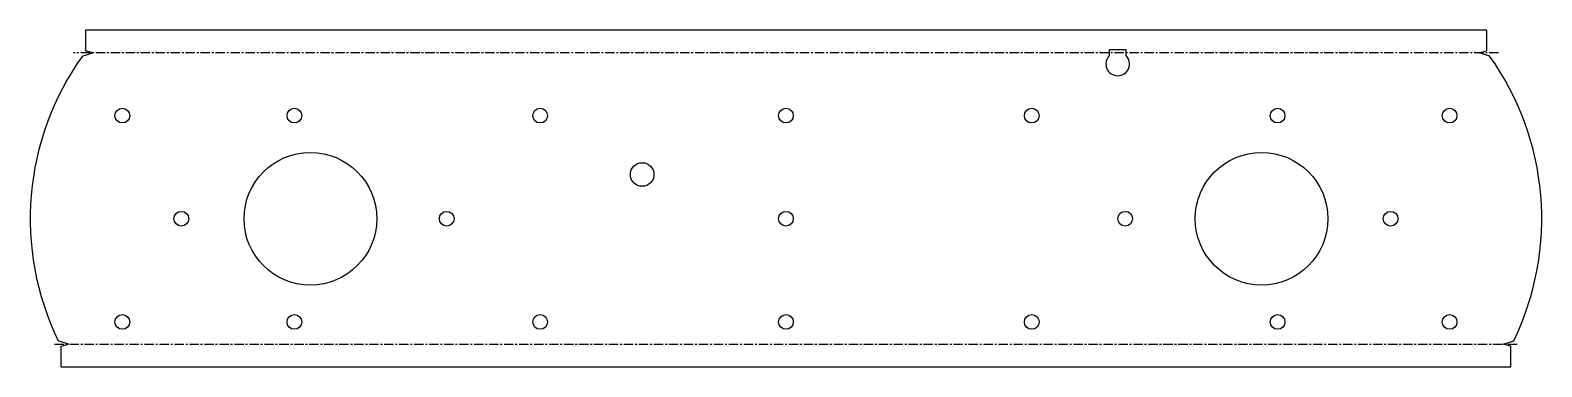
# Model space of a CAD drawing. Extents: x -67 to 1983, y 65 to 522.
import ezdxf

# ---------------------------------------------------------------- set-up
doc = ezdxf.new("R2010")
doc.units = 0
doc.linetypes.add('CENTERX2', pattern=[20.32, 12.7, -2.54, 2.54, -2.54])
doc.layers.get('0').update_dxf_attribs({"linetype": 'CONTINUOUS'})

msp = doc.modelspace()

# ---------------------------------------------------------------- linework, layer by layer
at = {"color": 7, "linetype": 'CONTINUOUS'}
for p, q in [((1907.8, 522), (7.5, 522)), ((7.5, 522), (7.5, 494.1)), ((1907.8, 522), (1907.8, 494.1)), ((-25.2, 65.3), (-25.2, 93.2)), ((1940.5, 65.3), (1940.5, 93.2)), ((-25.2, 65.3), (1940.5, 65.3))]:
    msp.add_line(p, q, dxfattribs=at)
for p, q in [((17.5, 491.1), (7.5, 494.1)), ((1396.4, 487.5), (1396.4, 495.3)), ((1418.9, 495.3), (1396.4, 495.3)), ((1418.9, 487.5), (1418.9, 495.3)), ((1897.8, 491.1), (1907.8, 494.1)), ((3.3, 486.8), (17.5, 491.1)), ((1912, 486.8), (1897.8, 491.1)), ((-15.2, 96.2), (-29.3, 100.5)), ((-25.2, 93.2), (-15.2, 96.2)), ((1930.5, 96.2), (1944.6, 100.5)), ((1940.5, 93.2), (1930.5, 96.2))]:
    msp.add_line(p, q)
at = {"color": 7, "linetype": 'CENTERX2'}
for p, q in [((1923.9, 491.1), (-8.7, 491.1)), ((-34.3, 96.2), (1949.6, 96.2))]:
    msp.add_line(p, q, dxfattribs=at)
at = {"color": 7, "linetype": 'CONTINUOUS'}
for centre, radius in [((57.6, 406.2), 10), ((291, 406.2), 10), ((624.3, 406.2), 10), ((957.6, 406.2), 10), ((1291, 406.2), 10), ((1624.3, 406.2), 10), ((1857.6, 406.2), 10), ((312.6, 266.2), 90), ((1602.6, 266.2), 90), ((762.6, 326.2), 16), ((137.6, 266.2), 10), ((497.6, 266.2), 10), ((957.6, 266.2), 10), ((1417.6, 266.2), 10), ((1777.6, 266.2), 10), ((57.6, 126.2), 10), ((291, 126.2), 10), ((624.3, 126.2), 10), ((957.6, 126.2), 10), ((1291, 126.2), 10), ((1624.3, 126.2), 10), ((1857.6, 126.2), 10)]:
    msp.add_circle(centre, radius, dxfattribs=at)
for centre, radius, start, end in [((312.7, 266.2), 380, 144.4978, 205.8496), ((1407.6, 476.2), 16, 134.7913, 45.2087), ((1602.6, 266.2), 380, 334.1504, 35.5022)]:
    msp.add_arc(centre, radius, start, end, dxfattribs=at)

doc.saveas('drawing.dxf')
